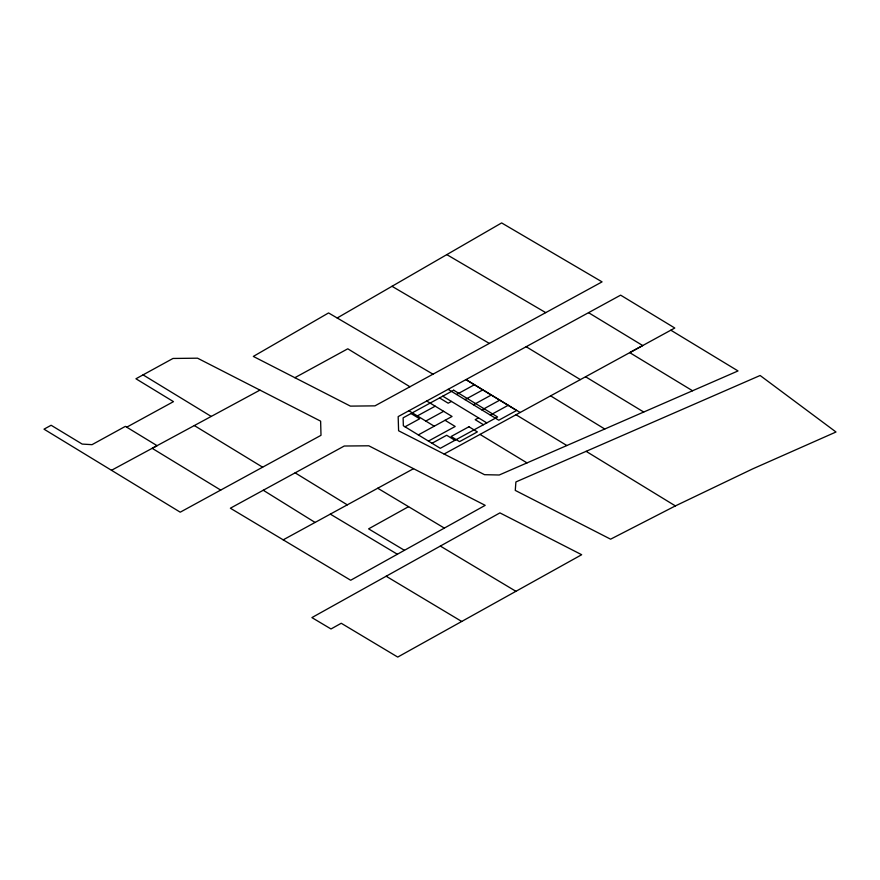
<?xml version="1.0" encoding="UTF-8"?>
<svg xmlns="http://www.w3.org/2000/svg" width="880" height="880" viewBox="0 0 880 880"><rect width="100%" height="100%" fill="white"/><g stroke="black" fill="none" stroke-linecap="round" stroke-linejoin="round"><path stroke-width="1.32" d="M337.183 317.988L501.633 222.926L602.063 281.875L374.957 405.856L350.405 406.12L253.319 356.422L328.57 312.939L432.982 374.176M397.375 554.246L350.691 580.25L230.362 508.211L344.267 446.017L368.808 445.797L485.199 505.351L397.375 554.246L330.297 514.118M386.166 576.235L499.928 512.886L581.68 554.719L397.727 657.074L341.242 623.26L331.001 628.969L311.905 617.595L386.166 576.235L461.692 621.445M408.562 506.671L368.599 528.858L404.448 550.319M220.715 490.094L152.185 448.327L157.091 445.676L125.389 426.36L92.026 444.664L82.192 444.081L51.128 425.26L44 429.165L180.235 512.182L321.002 435.314L320.628 421.146L197.56 358.193L173.008 358.457L135.938 378.774L173.47 401.643L126.731 427.185M294.866 377.696L347.776 348.799L409.926 386.76M417.351 415.91L435.182 406.175M456.577 394.482L474.408 384.747M405.02 426.789L419.661 418.792L411.026 413.523M451.44 401.423L448.184 403.205L439.549 397.936M425.788 421.058L443.619 411.312M465.014 399.63L482.845 389.884M418.319 434.907L452.056 416.46L426.745 401.027M473.451 404.778L491.282 395.032M481.888 409.926L499.719 400.18M428.45 441.078L455.191 426.47L445.06 420.288M432.025 443.256L446.666 435.259L454.927 440.308M478.511 417.857L475.189 419.672L483.45 424.721M490.325 415.074L508.156 405.328M283.195 539.847L413.534 468.688M444.092 454.036L674.795 328.031L620.631 295.152L398.167 416.603L398.596 430.771L484.517 474.683L499.235 475.002L738.023 370.942L670.835 330.187M111.496 470.294L259.952 390.115M675.389 505.912L610.599 539.176L515.273 490.413L515.9 481.943L760.122 375.496L836 432.003L752.796 468.831L675.389 505.912L586.124 451.33M446.82 254.617L545.721 312.631M391.996 286.297L489.335 343.42M377.729 488.235L444.345 528.099M440.341 546.073L515.867 591.272M588.544 312.675L642.719 345.554L629.728 352.638L692.56 390.764M585.541 376.75L643.731 412.038M526.174 346.731L580.327 379.599M520.146 412.478L465.971 379.599L516.593 410.476L498.762 420.222L448.14 389.334M515.999 414.733L566.852 445.533M442.783 396.165L486.794 422.884M479.996 434.39L527.01 462.902M408.914 410.762L434.225 426.206M143.055 374.869L211.222 416.438M194.326 425.557L262.625 467.192M550.572 395.846L604.758 429.022M295.13 472.846L347.292 504.856M263.263 490.248L315.073 522.445M453.695 390.203L403.117 417.846L403.348 425.777L440.286 448.305L497.596 416.988L453.695 390.203M468.93 426.756L451.11 436.502L459.547 441.65L477.367 431.904L468.93 426.756"/></g></svg>
